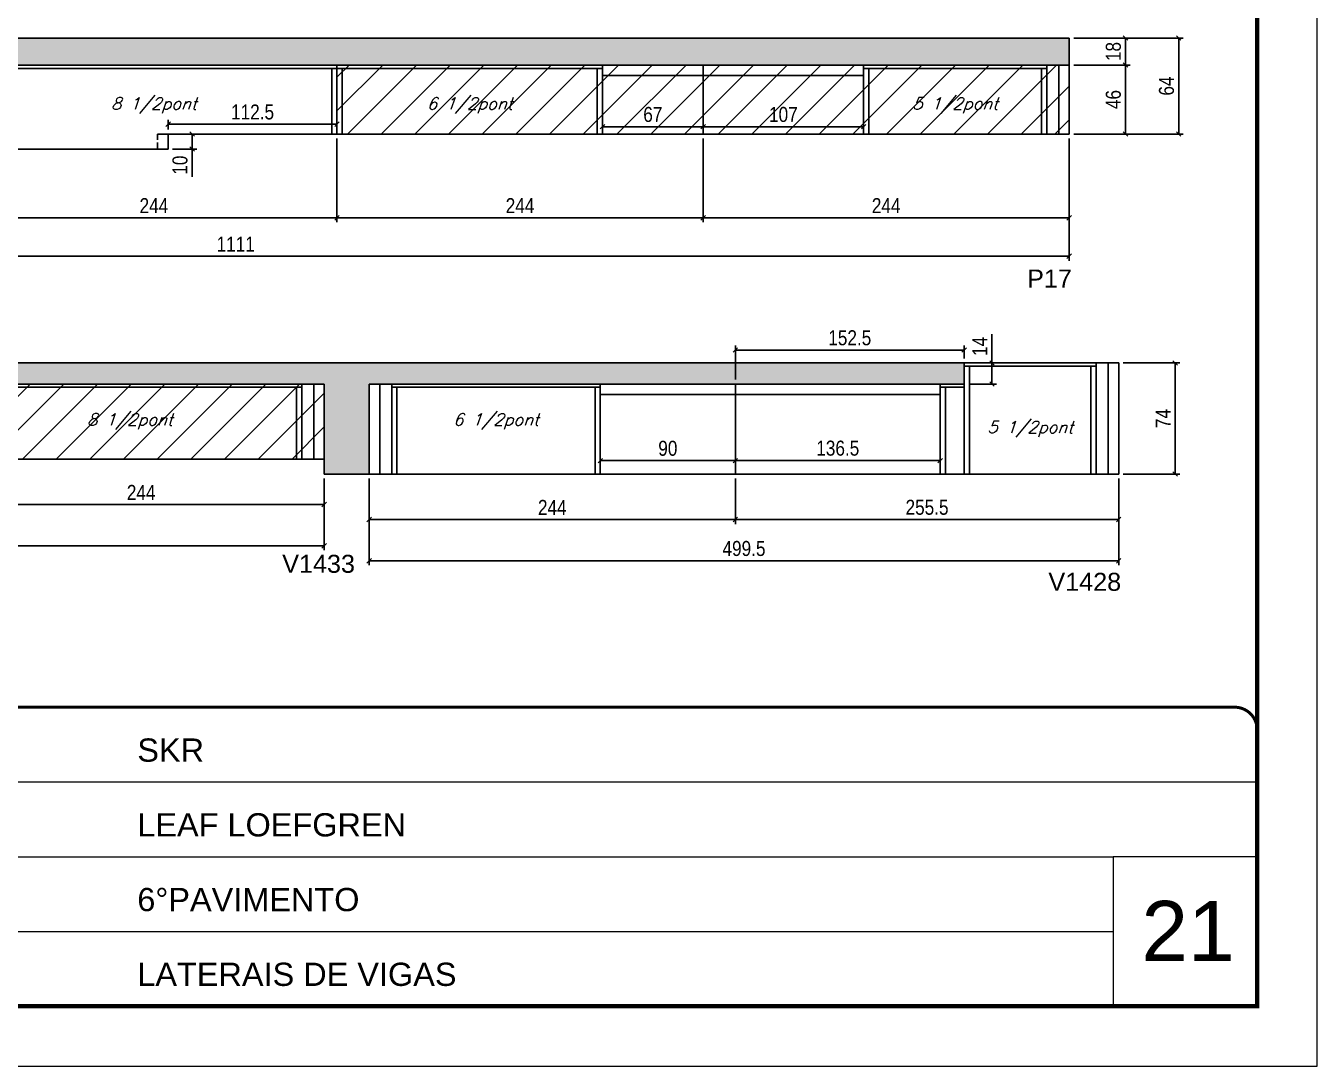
# Model space of a CAD drawing. Extents: x 3309 to 9563, y -2522 to 14608.
# Drawn here: x 3934 to 4794, y 7815 to 8508 of the extents above; entities that cross this region are included whole.
import ezdxf

# ---------------------------------------------------------------- set-up
doc = ezdxf.new("R2010")
doc.units = 0
for name, pattern in [('CONTINUO', [0]), ('DASHED', [0.75, 0.5, -0.25]), ('HIDDEN', [0.375, 0.25, -0.125])]:
    doc.linetypes.add(name, pattern=pattern)
for name, color, linetype in [('5', 5, 'Continuous'), ('COTA', 241, 'Continuous'), ('Painéis', 200, 'Continuous'), ('SARR_2.2x7', 40, 'Continuous'), ('SARR_3.5x7', 81, 'Continuous'), ('texto', 7, 'Continuous')]:
    doc.layers.add(name, color=color, linetype=linetype)
for name, color, linetype, lineweight in [('CARIMBO', 255, 'Continuous', 9), ('Folhas', 255, 'Continuous', 9), ('Hachura', 251, 'Continuous', 9), ('SARRAFO DE PRESSAO', 251, 'DASHED', 9)]:
    doc.layers.add(name, color=color, linetype=linetype, lineweight=lineweight)
doc.styles.add('ARIAL', font='arial.ttf')
doc.styles.add('COTA TECNICA', font='techl___.ttf', dxfattribs={"height": 10})
doc.styles.add('Romans', font='romans.shx')
doc.styles.get("Standard").update_dxf_attribs({"font": 'arial.ttf'})
doc.dimstyles.new('PAINEL', dxfattribs={"dimtxt": 10, "dimasz": 3, "dimexe": 3, "dimexo": 3, "dimgap": 3, "dimtad": 1, "dimdec": 1, "dimzin": 12, "dimdsep": 46, "dimtxsty": 'COTA TECNICA', "dimblk1": 'OBLIQUE', "dimblk2": 'OBLIQUE', "dimsah": 1, "dimcen": 0.9, "dimclrd": 4, "dimclre": 4, "dimclrt": 240, "dimadec": 1, "dimazin": 3, "dimtfac": 1, "dimtdec": 1, "dimtmove": 0, "dimatfit": 3, "dimfxl": 1, "dimtolj": 1, "dimtzin": 12, "dimarcsym": 0})

# ---------------------------------------------------------------- blocks, each defined once
blk = doc.blocks.new('9999999999')
at = {"color": 30, "linetype": 'CONTINUO'}
for p, q in [((98564.56, 34379.64), (99583.98, 34379.64)), ((98564.56, 34329.83), (99487.98, 34329.83)), ((99583.98, 34329.83), (99487.98, 34329.83)), ((99487.98, 34329.83), (99487.98, 34230.21)), ((98564.56, 34280.02), (99487.98, 34280.02))]:
    blk.add_line(p, q, dxfattribs=at)
at = {"color": 30, "linetype": 'CONTINUO', "const_width": 2}
blk.add_lwpolyline([(99583.98, 34230.21), (99583.98, 34414.45, 0.414214), (99568.98, 34429.45), (98228.98, 34429.45, 0.414214), (98213.98, 34414.45), (98213.98, 34245.21, 0.414214), (98228.98, 34230.21), (99583.98, 34230.21)], format="xyb", dxfattribs=at)
at = {"layer": 'Folhas'}
blk.add_lwpolyline([(98138.98, 34190.21), (99623.98, 34190.21), (99623.98, 35240.21), (98138.98, 35240.21)], close=True, dxfattribs=at)
at = {"layer": 'Folhas', "color": 30, "const_width": 3}
blk.add_lwpolyline([(98213.98, 34230.21), (99583.98, 34230.21), (99583.98, 35200.21), (98213.98, 35200.21)], close=True, dxfattribs=at)
at = {"color": 7, "linetype": 'Continuous', "ltscale": 5, "style": 'ARIAL'}
for s, height, p in [('SKR', 15.483, (98837.68, 34393.13)), ('LEAF LOEFGREN', 15.4829, (98837.68, 34343.32)), ('6°PAVIMENTO', 15.4829, (98837.68, 34293.51)), ('LATERAIS DE VIGAS', 15.4829, (98837.68, 34243.7))]:
    blk.add_text(s, height=height, dxfattribs=at).set_placement(p)
blk = doc.blocks.new('_Oblique')
at = {"color": 0, "linetype": 'ByBlock', "lineweight": -2}
blk.add_line((-0.5, -0.5), (0.5, 0.5), dxfattribs=at)
blk = doc.blocks.new('*D2125')
at = {"layer": 'COTA', "color": 4, "lineweight": -2, "transparency": 16777216}
for p, q in [((4141.13, 8433.21), (4141.13, 8377.43)), ((4385.13, 8433.21), (4385.13, 8377.43)), ((4141.13, 8380.43), (4385.13, 8380.43))]:
    blk.add_line(p, q, dxfattribs=at)
at = {"layer": 'Defpoints', "color": 0, "transparency": 16777216}
for p in [(4141.13, 8436.21, 0), (4385.13, 8436.21, 0), (4385.13, 8380.43)]:
    blk.add_point(p, dxfattribs=at)
at = {"layer": 'COTA', "color": 4, "lineweight": -2, "transparency": 16777216, "xscale": 3, "yscale": 3, "zscale": 3, "rotation": 180}
blk.add_blockref('_Oblique', (4141.13, 8380.43), dxfattribs=at)
at = {"layer": 'COTA', "color": 4, "lineweight": -2, "transparency": 16777216, "xscale": 3, "yscale": 3, "zscale": 3}
blk.add_blockref('_Oblique', (4385.13, 8380.43), dxfattribs=at)
at = {"layer": 'COTA', "color": 240, "transparency": 16777216, "insert": (4263.13, 8388.51), "char_height": 10, "attachment_point": 5, "style": 'COTA TECNICA'}
blk.add_mtext('\\A1;244', dxfattribs=at)
blk = doc.blocks.new('*D2126')
at = {"layer": 'COTA', "color": 4, "lineweight": -2, "transparency": 16777216}
for p, q in [((4629.13, 8433.21), (4629.13, 8351.78)), ((3518.13, 8423.21), (3518.13, 8351.78)), ((4629.13, 8354.78), (3518.13, 8354.78))]:
    blk.add_line(p, q, dxfattribs=at)
at = {"layer": 'Defpoints', "color": 0, "transparency": 16777216}
for p in [(4629.13, 8436.21, 0), (3518.13, 8426.21, 0), (3518.13, 8354.78)]:
    blk.add_point(p, dxfattribs=at)
at = {"layer": 'COTA', "color": 4, "lineweight": -2, "transparency": 16777216, "xscale": 3, "yscale": 3, "zscale": 3, "rotation": 180}
blk.add_blockref('_Oblique', (3518.13, 8354.78), dxfattribs=at)
at = {"layer": 'COTA', "color": 4, "lineweight": -2, "transparency": 16777216, "xscale": 3, "yscale": 3, "zscale": 3}
blk.add_blockref('_Oblique', (4629.13, 8354.78), dxfattribs=at)
at = {"layer": 'COTA', "color": 240, "transparency": 16777216, "insert": (4073.63, 8362.83), "char_height": 10, "attachment_point": 5, "style": 'COTA TECNICA'}
blk.add_mtext('\\A1;1111', dxfattribs=at)
blk = doc.blocks.new('*D2134')
at = {"layer": 'COTA', "color": 4, "lineweight": -2, "transparency": 16777216}
for p, q in [((4141.13, 8433.21), (4141.13, 8377.43)), ((3897.13, 8423.21), (3897.13, 8377.43)), ((3897.13, 8380.43), (4141.13, 8380.43))]:
    blk.add_line(p, q, dxfattribs=at)
at = {"layer": 'Defpoints', "color": 0, "transparency": 16777216}
for p in [(4141.13, 8436.21), (3897.13, 8426.21), (4141.13, 8380.43)]:
    blk.add_point(p, dxfattribs=at)
at = {"layer": 'COTA', "color": 4, "lineweight": -2, "transparency": 16777216, "xscale": 3, "yscale": 3, "zscale": 3, "rotation": 180}
blk.add_blockref('_Oblique', (3897.13, 8380.43), dxfattribs=at)
at = {"layer": 'COTA', "color": 4, "lineweight": -2, "transparency": 16777216, "xscale": 3, "yscale": 3, "zscale": 3}
blk.add_blockref('_Oblique', (4141.13, 8380.43), dxfattribs=at)
at = {"layer": 'COTA', "color": 240, "transparency": 16777216, "insert": (4019.13, 8388.51), "char_height": 10, "attachment_point": 5, "style": 'COTA TECNICA'}
blk.add_mtext('\\A1;244', dxfattribs=at)
blk = doc.blocks.new('*D2135')
at = {"layer": 'COTA', "color": 4, "lineweight": -2, "transparency": 16777216}
for p, q in [((4632.13, 8482.21), (4669.67, 8482.21)), ((4666.67, 8436.21), (4666.67, 8482.21)), ((4632.13, 8436.21), (4669.67, 8436.21))]:
    blk.add_line(p, q, dxfattribs=at)
at = {"layer": 'Defpoints', "color": 0, "transparency": 16777216}
for p in [(4629.13, 8482.21), (4666.67, 8482.21), (4629.13, 8436.21)]:
    blk.add_point(p, dxfattribs=at)
at = {"layer": 'COTA', "color": 4, "lineweight": -2, "transparency": 16777216, "xscale": 3, "yscale": 3, "zscale": 3}
for p, rotation in [((4666.67, 8482.21), 90), ((4666.67, 8436.21), 270)]:
    blk.add_blockref('_Oblique', p, dxfattribs=dict(at, rotation=rotation))
at = {"layer": 'COTA', "color": 240, "transparency": 16777216, "insert": (4658.57, 8459.21), "char_height": 10, "attachment_point": 5, "rotation": 90, "style": 'COTA TECNICA'}
blk.add_mtext('\\A1;46', dxfattribs=at)
blk = doc.blocks.new('*D2136')
at = {"layer": 'COTA', "color": 4, "lineweight": -2, "transparency": 16777216}
for p, q in [((4632.13, 8500.21), (4669.67, 8500.21)), ((4666.67, 8482.21), (4666.67, 8500.21)), ((4632.13, 8482.21), (4669.67, 8482.21))]:
    blk.add_line(p, q, dxfattribs=at)
at = {"layer": 'Defpoints', "color": 0, "transparency": 16777216}
for p in [(4629.13, 8500.21), (4666.67, 8500.21), (4629.13, 8482.21)]:
    blk.add_point(p, dxfattribs=at)
at = {"layer": 'COTA', "color": 4, "lineweight": -2, "transparency": 16777216, "xscale": 3, "yscale": 3, "zscale": 3}
for p, rotation in [((4666.67, 8500.21), 90), ((4666.67, 8482.21), 270)]:
    blk.add_blockref('_Oblique', p, dxfattribs=dict(at, rotation=rotation))
at = {"layer": 'COTA', "color": 240, "transparency": 16777216, "insert": (4658.58, 8491.21), "char_height": 10, "attachment_point": 5, "rotation": 90, "style": 'COTA TECNICA'}
blk.add_mtext('\\A1;18', dxfattribs=at)
blk = doc.blocks.new('*D2137')
at = {"layer": 'COTA', "color": 4, "lineweight": -2, "transparency": 16777216}
for p, q in [((4632.13, 8500.21), (4705.1, 8500.21)), ((4702.1, 8436.21), (4702.1, 8500.21)), ((4632.13, 8436.21), (4705.1, 8436.21))]:
    blk.add_line(p, q, dxfattribs=at)
at = {"layer": 'Defpoints', "color": 0, "transparency": 16777216}
for p in [(4629.13, 8500.21), (4702.1, 8500.21), (4629.13, 8436.21)]:
    blk.add_point(p, dxfattribs=at)
at = {"layer": 'COTA', "color": 4, "lineweight": -2, "transparency": 16777216, "xscale": 3, "yscale": 3, "zscale": 3}
for p, rotation in [((4702.1, 8500.21), 90), ((4702.1, 8436.21), 270)]:
    blk.add_blockref('_Oblique', p, dxfattribs=dict(at, rotation=rotation))
at = {"layer": 'COTA', "color": 240, "transparency": 16777216, "insert": (4693.99, 8468.21), "char_height": 10, "attachment_point": 5, "rotation": 90, "style": 'COTA TECNICA'}
blk.add_mtext('\\A1;64', dxfattribs=at)
blk = doc.blocks.new('*D2138')
at = {"layer": 'COTA', "color": 4, "lineweight": -2, "transparency": 16777216}
for p, q in [((4385.13, 8433.21), (4385.13, 8377.43)), ((4629.13, 8433.21), (4629.13, 8377.43)), ((4385.13, 8380.43), (4629.13, 8380.43))]:
    blk.add_line(p, q, dxfattribs=at)
at = {"layer": 'Defpoints', "color": 0, "transparency": 16777216}
for p in [(4385.13, 8436.21), (4629.13, 8436.21), (4629.13, 8380.43)]:
    blk.add_point(p, dxfattribs=at)
at = {"layer": 'COTA', "color": 4, "lineweight": -2, "transparency": 16777216, "xscale": 3, "yscale": 3, "zscale": 3, "rotation": 180}
blk.add_blockref('_Oblique', (4385.13, 8380.43), dxfattribs=at)
at = {"layer": 'COTA', "color": 4, "lineweight": -2, "transparency": 16777216, "xscale": 3, "yscale": 3, "zscale": 3}
blk.add_blockref('_Oblique', (4629.13, 8380.43), dxfattribs=at)
at = {"layer": 'COTA', "color": 240, "transparency": 16777216, "insert": (4507.13, 8388.51), "char_height": 10, "attachment_point": 5, "style": 'COTA TECNICA'}
blk.add_mtext('\\A1;244', dxfattribs=at)
blk = doc.blocks.new('*D2139')
at = {"layer": 'COTA', "color": 4, "lineweight": -2, "transparency": 16777216}
for p, q in [((4028.63, 8439.21), (4028.63, 8445.75)), ((4028.63, 8442.75), (4141.13, 8442.75)), ((4141.13, 8439.21), (4141.13, 8445.75))]:
    blk.add_line(p, q, dxfattribs=at)
at = {"layer": 'Defpoints', "color": 0, "transparency": 16777216}
for p in [(4141.13, 8442.75), (4028.63, 8436.21), (4141.13, 8436.21)]:
    blk.add_point(p, dxfattribs=at)
at = {"layer": 'COTA', "color": 4, "lineweight": -2, "transparency": 16777216, "xscale": 3, "yscale": 3, "zscale": 3, "rotation": 180}
blk.add_blockref('_Oblique', (4028.63, 8442.75), dxfattribs=at)
at = {"layer": 'COTA', "color": 4, "lineweight": -2, "transparency": 16777216, "xscale": 3, "yscale": 3, "zscale": 3}
blk.add_blockref('_Oblique', (4141.13, 8442.75), dxfattribs=at)
at = {"layer": 'COTA', "color": 240, "transparency": 16777216, "insert": (4084.88, 8450.86), "char_height": 10, "attachment_point": 5, "style": 'COTA TECNICA'}
blk.add_mtext('\\A1;112.5', dxfattribs=at)
blk = doc.blocks.new('*D2140')
at = {"layer": 'COTA', "color": 4, "lineweight": -2, "transparency": 16777216}
for p, q in [((4031.63, 8436.21), (4047.66, 8436.21)), ((4044.66, 8436.21), (4044.66, 8426.21)), ((4031.63, 8426.21), (4047.66, 8426.21)), ((4044.66, 8426.21), (4044.66, 8407.78))]:
    blk.add_line(p, q, dxfattribs=at)
at = {"layer": 'Defpoints', "color": 0, "transparency": 16777216}
for p in [(4028.63, 8436.21), (4028.63, 8426.21), (4044.66, 8426.21)]:
    blk.add_point(p, dxfattribs=at)
at = {"layer": 'COTA', "color": 4, "lineweight": -2, "transparency": 16777216, "xscale": 3, "yscale": 3, "zscale": 3}
for p, rotation in [((4044.66, 8436.21), 90), ((4044.66, 8426.21), 270)]:
    blk.add_blockref('_Oblique', p, dxfattribs=dict(at, rotation=rotation))
at = {"layer": 'COTA', "color": 240, "transparency": 16777216, "insert": (4036.55, 8415.49), "char_height": 10, "attachment_point": 5, "rotation": 90, "style": 'COTA TECNICA'}
blk.add_mtext('\\A1;10', dxfattribs=at)
blk = doc.blocks.new('*D2141')
at = {"layer": 'COTA', "color": 4, "lineweight": -2, "transparency": 16777216}
for p, q in [((4318.13, 8439.21), (4318.13, 8444.1)), ((4385.13, 8439.21), (4385.13, 8444.1)), ((4318.13, 8441.1), (4385.13, 8441.1))]:
    blk.add_line(p, q, dxfattribs=at)
at = {"layer": 'Defpoints', "color": 0, "transparency": 16777216}
for p in [(4318.13, 8436.21), (4385.13, 8441.1), (4385.13, 8436.21)]:
    blk.add_point(p, dxfattribs=at)
at = {"layer": 'COTA', "color": 4, "lineweight": -2, "transparency": 16777216, "xscale": 3, "yscale": 3, "zscale": 3, "rotation": 180}
blk.add_blockref('_Oblique', (4318.13, 8441.1), dxfattribs=at)
at = {"layer": 'COTA', "color": 4, "lineweight": -2, "transparency": 16777216, "xscale": 3, "yscale": 3, "zscale": 3}
blk.add_blockref('_Oblique', (4385.13, 8441.1), dxfattribs=at)
at = {"layer": 'COTA', "color": 240, "transparency": 16777216, "insert": (4351.63, 8449.21), "char_height": 10, "attachment_point": 5, "style": 'COTA TECNICA'}
blk.add_mtext('\\A1;67', dxfattribs=at)
blk = doc.blocks.new('*D2142')
at = {"layer": 'COTA', "color": 4, "lineweight": -2, "transparency": 16777216}
for p, q in [((4385.13, 8439.21), (4385.13, 8444.1)), ((4385.13, 8441.1), (4492.13, 8441.1))]:
    blk.add_line(p, q, dxfattribs=at)
at = {"layer": 'Defpoints', "color": 0, "transparency": 16777216}
for p in [(4385.13, 8436.21), (4492.13, 8441.1), (4492.13, 8441.1)]:
    blk.add_point(p, dxfattribs=at)
at = {"layer": 'COTA', "color": 4, "lineweight": -2, "transparency": 16777216, "xscale": 3, "yscale": 3, "zscale": 3, "rotation": 180}
blk.add_blockref('_Oblique', (4385.13, 8441.1), dxfattribs=at)
at = {"layer": 'COTA', "color": 4, "lineweight": -2, "transparency": 16777216, "xscale": 3, "yscale": 3, "zscale": 3}
blk.add_blockref('_Oblique', (4492.13, 8441.1), dxfattribs=at)
at = {"layer": 'COTA', "color": 240, "transparency": 16777216, "insert": (4438.63, 8449.21), "char_height": 10, "attachment_point": 5, "style": 'COTA TECNICA'}
blk.add_mtext('\\A1;107', dxfattribs=at)
blk = doc.blocks.new('*D2146')
at = {"layer": 'COTA', "color": 4, "lineweight": -2, "transparency": 16777216}
for p, q in [((3696.13, 8216.63), (3696.13, 8158.81)), ((4132.63, 8206.63), (4132.63, 8158.81)), ((3696.13, 8161.81), (4132.63, 8161.81))]:
    blk.add_line(p, q, dxfattribs=at)
at = {"layer": 'Defpoints', "color": 0, "transparency": 16777216}
for p in [(3696.13, 8219.63), (4132.63, 8209.63), (4132.63, 8161.81)]:
    blk.add_point(p, dxfattribs=at)
at = {"layer": 'COTA', "color": 4, "lineweight": -2, "transparency": 16777216, "xscale": 3, "yscale": 3, "zscale": 3, "rotation": 180}
blk.add_blockref('_Oblique', (3696.13, 8161.81), dxfattribs=at)
at = {"layer": 'COTA', "color": 4, "lineweight": -2, "transparency": 16777216, "xscale": 3, "yscale": 3, "zscale": 3}
blk.add_blockref('_Oblique', (4132.63, 8161.81), dxfattribs=at)
at = {"layer": 'COTA', "color": 240, "transparency": 16777216, "insert": (3914.38, 8170.03), "char_height": 10, "attachment_point": 5, "style": 'COTA TECNICA'}
blk.add_mtext('\\A1;436.5', dxfattribs=at)
blk = doc.blocks.new('*D2148')
at = {"layer": 'COTA', "color": 4, "lineweight": -2, "transparency": 16777216}
for p, q in [((3888.63, 8216.63), (3888.63, 8186.29)), ((4132.63, 8206.63), (4132.63, 8186.29)), ((3888.63, 8189.29), (4132.63, 8189.29))]:
    blk.add_line(p, q, dxfattribs=at)
at = {"layer": 'Defpoints', "color": 0, "transparency": 16777216}
for p in [(3888.63, 8219.63), (4132.63, 8209.63), (4132.63, 8189.29)]:
    blk.add_point(p, dxfattribs=at)
at = {"layer": 'COTA', "color": 4, "lineweight": -2, "transparency": 16777216, "xscale": 3, "yscale": 3, "zscale": 3, "rotation": 180}
blk.add_blockref('_Oblique', (3888.63, 8189.29), dxfattribs=at)
at = {"layer": 'COTA', "color": 4, "lineweight": -2, "transparency": 16777216, "xscale": 3, "yscale": 3, "zscale": 3}
blk.add_blockref('_Oblique', (4132.63, 8189.29), dxfattribs=at)
at = {"layer": 'COTA', "color": 240, "transparency": 16777216, "insert": (4010.63, 8197.36), "char_height": 10, "attachment_point": 5, "style": 'COTA TECNICA'}
blk.add_mtext('\\A1;244', dxfattribs=at)
blk = doc.blocks.new('*D2151')
at = {"layer": 'COTA', "color": 4, "lineweight": -2, "transparency": 16777216}
for p, q in [((4162.63, 8206.63), (4162.63, 8148.81)), ((4662.13, 8206.63), (4662.13, 8148.81)), ((4662.13, 8151.81), (4162.63, 8151.81))]:
    blk.add_line(p, q, dxfattribs=at)
at = {"layer": 'Defpoints', "color": 0, "transparency": 16777216}
for p in [(4162.63, 8209.63), (4662.13, 8209.63), (4162.63, 8151.81)]:
    blk.add_point(p, dxfattribs=at)
at = {"layer": 'COTA', "color": 4, "lineweight": -2, "transparency": 16777216, "xscale": 3, "yscale": 3, "zscale": 3, "rotation": 180}
blk.add_blockref('_Oblique', (4162.63, 8151.81), dxfattribs=at)
at = {"layer": 'COTA', "color": 4, "lineweight": -2, "transparency": 16777216, "xscale": 3, "yscale": 3, "zscale": 3}
blk.add_blockref('_Oblique', (4662.13, 8151.81), dxfattribs=at)
at = {"layer": 'COTA', "color": 240, "transparency": 16777216, "insert": (4412.38, 8159.95), "char_height": 10, "attachment_point": 5, "style": 'COTA TECNICA'}
blk.add_mtext('\\A1;499.5', dxfattribs=at)
blk = doc.blocks.new('*D2152')
at = {"layer": 'COTA', "color": 4, "lineweight": -2, "transparency": 16777216}
for p, q in [((4406.63, 8206.63), (4406.63, 8176.29)), ((4662.13, 8206.63), (4662.13, 8176.29)), ((4662.13, 8179.29), (4406.63, 8179.29))]:
    blk.add_line(p, q, dxfattribs=at)
at = {"layer": 'Defpoints', "color": 0, "transparency": 16777216}
for p in [(4406.63, 8209.63), (4662.13, 8209.63), (4406.63, 8179.29)]:
    blk.add_point(p, dxfattribs=at)
at = {"layer": 'COTA', "color": 4, "lineweight": -2, "transparency": 16777216, "xscale": 3, "yscale": 3, "zscale": 3, "rotation": 180}
blk.add_blockref('_Oblique', (4406.63, 8179.29), dxfattribs=at)
at = {"layer": 'COTA', "color": 4, "lineweight": -2, "transparency": 16777216, "xscale": 3, "yscale": 3, "zscale": 3}
blk.add_blockref('_Oblique', (4662.13, 8179.29), dxfattribs=at)
at = {"layer": 'COTA', "color": 240, "transparency": 16777216, "insert": (4534.38, 8187.4), "char_height": 10, "attachment_point": 5, "style": 'COTA TECNICA'}
blk.add_mtext('\\A1;255.5', dxfattribs=at)
blk = doc.blocks.new('*D2153')
at = {"layer": 'COTA', "color": 4, "lineweight": -2, "transparency": 16777216}
for p, q in [((4162.63, 8206.63), (4162.63, 8176.29)), ((4406.63, 8206.63), (4406.63, 8176.29)), ((4406.63, 8179.29), (4162.63, 8179.29))]:
    blk.add_line(p, q, dxfattribs=at)
at = {"layer": 'Defpoints', "color": 0, "transparency": 16777216}
for p in [(4162.63, 8209.63), (4406.63, 8209.63), (4162.63, 8179.29)]:
    blk.add_point(p, dxfattribs=at)
at = {"layer": 'COTA', "color": 4, "lineweight": -2, "transparency": 16777216, "xscale": 3, "yscale": 3, "zscale": 3, "rotation": 180}
blk.add_blockref('_Oblique', (4162.63, 8179.29), dxfattribs=at)
at = {"layer": 'COTA', "color": 4, "lineweight": -2, "transparency": 16777216, "xscale": 3, "yscale": 3, "zscale": 3}
blk.add_blockref('_Oblique', (4406.63, 8179.29), dxfattribs=at)
at = {"layer": 'COTA', "color": 240, "transparency": 16777216, "insert": (4284.63, 8187.36), "char_height": 10, "attachment_point": 5, "style": 'COTA TECNICA'}
blk.add_mtext('\\A1;244', dxfattribs=at)
blk = doc.blocks.new('*D2154')
at = {"layer": 'COTA', "color": 4, "lineweight": -2, "transparency": 16777216}
for p, q in [((4665.13, 8283.63), (4702.74, 8283.63)), ((4699.74, 8283.63), (4699.74, 8209.63)), ((4665.13, 8209.63), (4702.74, 8209.63))]:
    blk.add_line(p, q, dxfattribs=at)
at = {"layer": 'Defpoints', "color": 0, "transparency": 16777216}
for p in [(4662.13, 8283.63, 0), (4662.13, 8209.63, 0), (4699.74, 8209.63)]:
    blk.add_point(p, dxfattribs=at)
at = {"layer": 'COTA', "color": 4, "lineweight": -2, "transparency": 16777216, "xscale": 3, "yscale": 3, "zscale": 3}
for p, rotation in [((4699.74, 8283.63), 90), ((4699.74, 8209.63), 270)]:
    blk.add_blockref('_Oblique', p, dxfattribs=dict(at, rotation=rotation))
at = {"layer": 'COTA', "color": 240, "transparency": 16777216, "insert": (4691.67, 8246.63), "char_height": 10, "attachment_point": 5, "rotation": 90, "style": 'COTA TECNICA'}
blk.add_mtext('\\A1;74', dxfattribs=at)
blk = doc.blocks.new('*D2155')
at = {"layer": 'COTA', "color": 4, "lineweight": -2, "transparency": 16777216}
for p, q in [((4406.63, 8272.63), (4406.63, 8295.27)), ((4406.63, 8292.27), (4559.13, 8292.27)), ((4559.13, 8286.63), (4559.13, 8295.27))]:
    blk.add_line(p, q, dxfattribs=at)
at = {"layer": 'Defpoints', "color": 0, "transparency": 16777216}
for p in [(4559.13, 8292.27), (4559.13, 8283.63, 0), (4406.63, 8269.63, 0)]:
    blk.add_point(p, dxfattribs=at)
at = {"layer": 'COTA', "color": 4, "lineweight": -2, "transparency": 16777216, "xscale": 3, "yscale": 3, "zscale": 3, "rotation": 180}
blk.add_blockref('_Oblique', (4406.63, 8292.27), dxfattribs=at)
at = {"layer": 'COTA', "color": 4, "lineweight": -2, "transparency": 16777216, "xscale": 3, "yscale": 3, "zscale": 3}
blk.add_blockref('_Oblique', (4559.13, 8292.27), dxfattribs=at)
at = {"layer": 'COTA', "color": 240, "transparency": 16777216, "insert": (4482.88, 8300.38), "char_height": 10, "attachment_point": 5, "style": 'COTA TECNICA'}
blk.add_mtext('\\A1;152.5', dxfattribs=at)
blk = doc.blocks.new('*D2156')
at = {"layer": 'COTA', "color": 4, "lineweight": -2, "transparency": 16777216}
for p, q in [((4577.65, 8283.63), (4577.65, 8302.74)), ((4562.13, 8283.63), (4580.65, 8283.63)), ((4577.65, 8269.63), (4577.65, 8283.63)), ((4562.13, 8269.63), (4580.65, 8269.63))]:
    blk.add_line(p, q, dxfattribs=at)
at = {"layer": 'Defpoints', "color": 0, "transparency": 16777216}
for p in [(4559.13, 8283.63, 0), (4577.65, 8283.63), (4559.13, 8269.63, 0)]:
    blk.add_point(p, dxfattribs=at)
at = {"layer": 'COTA', "color": 4, "lineweight": -2, "transparency": 16777216, "xscale": 3, "yscale": 3, "zscale": 3}
for p, rotation in [((4577.65, 8283.63), 90), ((4577.65, 8269.63), 270)]:
    blk.add_blockref('_Oblique', p, dxfattribs=dict(at, rotation=rotation))
at = {"layer": 'COTA', "color": 240, "transparency": 16777216, "insert": (4569.58, 8294.68), "char_height": 10, "attachment_point": 5, "rotation": 90, "style": 'COTA TECNICA'}
blk.add_mtext('\\A1;14', dxfattribs=at)
blk = doc.blocks.new('*D2157')
at = {"layer": 'COTA', "color": 4, "lineweight": -2, "transparency": 16777216}
for p, q in [((4316.63, 8212.63), (4316.63, 8221.59)), ((4406.63, 8212.63), (4406.63, 8221.59)), ((4316.63, 8218.59), (4406.63, 8218.59))]:
    blk.add_line(p, q, dxfattribs=at)
at = {"layer": 'Defpoints', "color": 0, "transparency": 16777216}
for p in [(4406.63, 8218.59), (4316.63, 8209.63, 0), (4406.63, 8209.63, 0)]:
    blk.add_point(p, dxfattribs=at)
at = {"layer": 'COTA', "color": 4, "lineweight": -2, "transparency": 16777216, "xscale": 3, "yscale": 3, "zscale": 3, "rotation": 180}
blk.add_blockref('_Oblique', (4316.63, 8218.59), dxfattribs=at)
at = {"layer": 'COTA', "color": 4, "lineweight": -2, "transparency": 16777216, "xscale": 3, "yscale": 3, "zscale": 3}
blk.add_blockref('_Oblique', (4406.63, 8218.59), dxfattribs=at)
at = {"layer": 'COTA', "color": 240, "transparency": 16777216, "insert": (4361.63, 8226.72), "char_height": 10, "attachment_point": 5, "style": 'COTA TECNICA'}
blk.add_mtext('\\A1;90', dxfattribs=at)
blk = doc.blocks.new('*D2158')
at = {"layer": 'COTA', "color": 4, "lineweight": -2, "transparency": 16777216}
for p, q in [((4406.63, 8212.63), (4406.63, 8221.59)), ((4406.63, 8218.59), (4543.13, 8218.59))]:
    blk.add_line(p, q, dxfattribs=at)
at = {"layer": 'Defpoints', "color": 0, "transparency": 16777216}
for p in [(4543.13, 8218.59, 0), (4543.13, 8218.59), (4406.63, 8209.63, 0)]:
    blk.add_point(p, dxfattribs=at)
at = {"layer": 'COTA', "color": 4, "lineweight": -2, "transparency": 16777216, "xscale": 3, "yscale": 3, "zscale": 3, "rotation": 180}
blk.add_blockref('_Oblique', (4406.63, 8218.59), dxfattribs=at)
at = {"layer": 'COTA', "color": 4, "lineweight": -2, "transparency": 16777216, "xscale": 3, "yscale": 3, "zscale": 3}
blk.add_blockref('_Oblique', (4543.13, 8218.59), dxfattribs=at)
at = {"layer": 'COTA', "color": 240, "transparency": 16777216, "insert": (4474.88, 8226.81), "char_height": 10, "attachment_point": 5, "style": 'COTA TECNICA'}
blk.add_mtext('\\A1;136.5', dxfattribs=at)

msp = doc.modelspace()

# ---------------------------------------------------------------- hatches: boundary and pattern name
at = {"layer": 'COTA'}
h = msp.add_hatch(dxfattribs=at)
h.set_pattern_fill('AR-CONC', color=256, scale=0.03)
h.paths.add_polyline_path([(3789.13, 8482.21), (4629.13, 8482.21), (4629.13, 8500.21), (3518.13, 8500.21), (3518.13, 8486.21), (3757.13, 8486.21), (3757.13, 8451.21), (3789.13, 8451.21)])
h = msp.add_hatch(dxfattribs=at)
h.set_pattern_fill('AR-CONC', color=256, scale=0.03)
h.paths.add_polyline_path([(4162.63, 8269.63), (4559.13, 8269.63), (4559.13, 8283.63), (3518.13, 8283.63), (3518.13, 8269.63), (3666.13, 8269.63), (3666.13, 8219.63), (3696.13, 8219.63), (3696.13, 8269.63), (4132.63, 8269.63), (4132.63, 8219.63), (4132.63, 8209.63), (4162.63, 8209.63)])
at = {"layer": 'Hachura'}
h = msp.add_hatch(dxfattribs=at)
h.set_pattern_fill('ANSI31', color=256, scale=5)
h.paths.add_polyline_path([(4385.13, 8436.21), (4385.13, 8482.21), (4141.13, 8482.21), (4141.13, 8436.21)])
h.paths.add_polyline_path([(4385.13, 8482.21), (4385.13, 8436.21), (4629.13, 8436.21), (4629.13, 8482.21)])
h.paths.add_polyline_path([(3518.13, 8269.63), (3518.13, 8219.63), (3666.13, 8219.63), (3666.13, 8269.63)])
h.paths.add_polyline_path([(3696.13, 8269.63), (3696.13, 8219.63), (3888.63, 8219.63), (3888.63, 8269.63)])
h.paths.add_polyline_path([(3888.63, 8269.63), (3888.63, 8219.63), (4132.63, 8219.63), (4132.63, 8269.63)])

# ---------------------------------------------------------------- linework, layer by layer
at = {"layer": 'COTA'}
for p, q in [((3518.13, 8500.21), (4629.13, 8500.21)), ((4629.13, 8500.21), (4629.13, 8482.21)), ((4028.63, 8436.21), (4021.63, 8436.21)), ((3518.13, 8283.63, 0), (4559.13, 8283.63, 0)), ((4132.63, 8209.63, 0), (4132.63, 8219.63, 0)), ((4162.63, 8209.63, 0), (4132.63, 8209.63, 0))]:
    msp.add_line(p, q, dxfattribs=at)
at = {"layer": 'Painéis', "linetype": 'ByBlock'}
for p, q in [((4629.13, 8482.21), (3789.13, 8482.21)), ((4141.13, 8436.21), (4141.13, 8482.21)), ((4385.13, 8436.21), (4385.13, 8482.21)), ((4629.13, 8436.21), (4629.13, 8482.21)), ((4629.13, 8436.21), (4028.63, 8436.21)), ((4028.63, 8426.21), (4028.63, 8436.21)), ((4028.63, 8426.21), (3518.13, 8426.21)), ((4559.13, 8283.63, 0), (4559.13, 8269.63, 0)), ((4559.13, 8283.63, 0), (4662.13, 8283.63, 0)), ((4662.13, 8283.63, 0), (4662.13, 8209.63, 0)), ((4132.63, 8269.63, 0), (3696.13, 8269.63, 0)), ((4132.63, 8219.63, 0), (4132.63, 8269.63, 0)), ((4162.63, 8209.63, 0), (4162.63, 8269.63, 0)), ((4162.63, 8269.63, 0), (4559.13, 8269.63, 0)), ((4406.63, 8269.63, 0), (4406.63, 8209.63, 0)), ((3696.13, 8219.63, 0), (4132.63, 8219.63, 0)), ((4662.13, 8209.63, 0), (4162.63, 8209.63, 0))]:
    msp.add_line(p, q, dxfattribs=at)
at = {"layer": 'SARR_2.2x7', "linetype": 'Continuous'}
for p, q in [((4141.13, 8480.01), (3897.13, 8480.01)), ((4318.13, 8480.01), (4141.13, 8480.01)), ((4614.13, 8480.01), (4492.13, 8480.01)), ((4622.13, 8436.21), (4622.13, 8482.21)), ((4385.13, 8475.21), (4318.13, 8475.21)), ((4492.13, 8475.21), (4385.13, 8475.21)), ((4647.13, 8281.43, 0), (4559.13, 8281.43, 0)), ((4655.13, 8209.63, 0), (4655.13, 8283.63, 0)), ((3888.63, 8267.43, 0), (4117.63, 8267.43, 0)), ((4125.63, 8219.63, 0), (4125.63, 8269.63, 0)), ((4169.63, 8209.63, 0), (4169.63, 8269.63, 0)), ((4316.63, 8267.43, 0), (4177.63, 8267.43, 0)), ((4316.63, 8262.63, 0), (4406.63, 8262.63, 0)), ((4543.13, 8262.63, 0), (4406.63, 8262.63, 0)), ((4559.13, 8267.43, 0), (4543.13, 8267.43, 0))]:
    msp.add_line(p, q, dxfattribs=at)
at = {"layer": 'SARR_2.2x7', "linetype": 'HIDDEN', "ltscale": 15}
msp.add_line((4021.63, 8436.21), (4021.63, 8426.21), dxfattribs=at)
at = {"layer": 'SARR_3.5x7'}
for p, q in [((4137.63, 8480.01), (4137.63, 8436.21)), ((4144.63, 8480.01), (4144.63, 8436.21)), ((4314.63, 8480.01), (4314.63, 8436.21)), ((4318.13, 8436.21), (4318.13, 8482.21)), ((4492.13, 8436.21), (4492.13, 8482.21)), ((4495.63, 8480.01), (4495.63, 8436.21)), ((4610.63, 8480.01), (4610.63, 8436.21)), ((4614.13, 8482.21), (4614.13, 8436.21)), ((4562.63, 8281.43, 0), (4562.63, 8209.63, 0)), ((4643.63, 8281.43, 0), (4643.63, 8209.63, 0)), ((4647.13, 8283.63, 0), (4647.13, 8209.63, 0)), ((4114.13, 8267.43, 0), (4114.13, 8219.63, 0)), ((4117.63, 8269.63, 0), (4117.63, 8219.63, 0)), ((4177.63, 8269.63, 0), (4177.63, 8209.63, 0)), ((4181.13, 8267.43, 0), (4181.13, 8209.63, 0)), ((4313.13, 8267.43, 0), (4313.13, 8209.63, 0)), ((4316.63, 8269.63, 0), (4316.63, 8209.63, 0)), ((4543.13, 8269.63, 0), (4543.13, 8209.63, 0)), ((4546.63, 8267.43, 0), (4546.63, 8209.63, 0)), ((4559.13, 8269.63, 0), (4559.13, 8209.63, 0))]:
    msp.add_line(p, q, dxfattribs=at)

# ---------------------------------------------------------------- block references
at = {"layer": 'SARRAFO DE PRESSAO', "color": 6, "linetype": 'ByBlock'}
msp.add_blockref('9999999999', (-94829.61, -26375.22), dxfattribs=at)

# ---------------------------------------------------------------- texts
at = {"layer": '5', "linetype": 'Continuous'}
for s, rotation, p in [('P17', 0.00004, (4601.07, 8333.93)), ('V1433', 0.00004, (4104.65, 8143.8, 0)), ('V1428', 359.99996, (4615.26, 8131.8, 0))]:
    msp.add_text(s, height=12, rotation=rotation, dxfattribs=at).set_placement(p)
at = {"layer": 'CARIMBO', "style": 'ARIAL'}
msp.add_text('21', height=40, dxfattribs=at).set_placement((4677.23, 7885.13))
at = {"layer": 'texto', "color": 2, "char_height": 8, "attachment_point": 5, "style": 'Romans'}
for s, insert in [('{\\Q19;\\C256;8 1/2pont}', (4019.13, 8455.21)), ('{\\Q19;\\C256;6 1/2pont}', (4229.63, 8455.21)), ('{\\Q19;\\C256;5 1/2pont}', (4553.13, 8455.21)), ('{\\Q19;\\C256;8 1/2pont}', (4003.13, 8244.63, 0)), ('{\\Q19;\\C256;6 1/2pont}', (4247.13, 8244.63, 0)), ('{\\Q19;\\C256;5 1/2pont}', (4603.13, 8239.63, 0))]:
    msp.add_mtext(s, dxfattribs=dict(at, insert=insert))

# ---------------------------------------------------------------- dimensions: what is measured, and where the dimension line sits
at = {"layer": 'COTA'}
for base, p1, p2, angle, picture, middle in [((4666.67, 8500.21), (4629.13, 8482.21), (4629.13, 8500.21), 90, '*D2136', (4658.58, 8491.21)), ((4702.1, 8500.21), (4629.13, 8436.21), (4629.13, 8500.21), 90, '*D2137', (4693.99, 8468.21)), ((4666.67, 8482.21), (4629.13, 8436.21), (4629.13, 8482.21), 90, '*D2135', (4658.57, 8459.21)), ((4044.66, 8426.21), (4028.63, 8436.21), (4028.63, 8426.21), 90, '*D2140', (4036.55, 8415.49)), ((4577.65, 8283.63), (4559.13, 8269.63, 0), (4559.13, 8283.63, 0), 90, '*D2156', (4569.58, 8294.68)), ((4699.74, 8209.63), (4662.13, 8283.63, 0), (4662.13, 8209.63, 0), 90, '*D2154', (4691.67, 8246.63)), ((4132.63, 8161.81, 0), (3696.13, 8219.63, 0), (4132.63, 8209.63, 0), 180, '*D2146', (3914.38, 8170.03, 0)), ((4162.63, 8151.81, 0), (4662.13, 8209.63, 0), (4162.63, 8209.63, 0), 0, '*D2151', (4412.38, 8159.95, 0)), ((4406.63, 8179.29, 0), (4662.13, 8209.63, 0), (4406.63, 8209.63, 0), 180, '*D2152', (4534.38, 8187.4, 0))]:
    dim = msp.add_linear_dim(base=base, p1=p1, p2=p2, angle=angle, dimstyle='PAINEL', dxfattribs=at)
    dim.commit()
    dim.dimension.update_dxf_attribs({"geometry": picture, "text_midpoint": middle})
for base, p1, p2, picture, middle in [((4141.13, 8442.75), (4028.63, 8436.21), (4141.13, 8436.21), '*D2139', (4084.88, 8450.86)), ((4385.13, 8441.1), (4318.13, 8436.21), (4385.13, 8436.21), '*D2141', (4351.63, 8449.21)), ((3518.13, 8354.78, 0), (4629.13, 8436.21), (3518.13, 8426.21), '*D2126', (4073.63, 8362.83, 0)), ((4141.13, 8380.43), (3897.13, 8426.21), (4141.13, 8436.21), '*D2134', (4019.13, 8388.51)), ((4385.13, 8380.43, 0), (4141.13, 8436.21), (4385.13, 8436.21), '*D2125', (4263.13, 8388.51, 0)), ((4629.13, 8380.43), (4385.13, 8436.21), (4629.13, 8436.21), '*D2138', (4507.13, 8388.51)), ((4559.13, 8292.27), (4406.63, 8269.63, 0), (4559.13, 8283.63, 0), '*D2155', (4482.88, 8300.38)), ((4406.63, 8218.59), (4316.63, 8209.63, 0), (4406.63, 8209.63, 0), '*D2157', (4361.63, 8226.72))]:
    dim = msp.add_linear_dim(base=base, p1=p1, p2=p2, dimstyle='PAINEL', dxfattribs=at)
    dim.commit()
    dim.dimension.update_dxf_attribs({"geometry": picture, "text_midpoint": middle})
for base, p1, p2, picture, middle in [((4492.13, 8441.1), (4385.13, 8436.21), (4492.13, 8441.1), '*D2142', (4438.63, 8449.21)), ((4543.13, 8218.59), (4406.63, 8209.63, 0), (4543.13, 8218.59, 0), '*D2158', (4474.88, 8226.81)), ((4132.63, 8189.29, 0), (3888.63, 8219.63, 0), (4132.63, 8209.63, 0), '*D2148', (4010.63, 8197.36, 0))]:
    dim = msp.add_linear_dim(base=base, p1=p1, p2=p2, dimstyle='PAINEL', override={"dimtmove": 1}, dxfattribs=at)
    dim.commit()
    dim.dimension.update_dxf_attribs({"geometry": picture, "text_midpoint": middle})
dim = msp.add_linear_dim(base=(4162.63, 8179.29, 0), p1=(4406.63, 8209.63, 0), p2=(4162.63, 8209.63, 0), angle=180, dimstyle='PAINEL', override={"dimtmove": 1}, dxfattribs=at)
dim.commit()
dim.dimension.update_dxf_attribs({"geometry": '*D2153', "text_midpoint": (4284.63, 8187.36, 0)})

doc.saveas('drawing.dxf')
